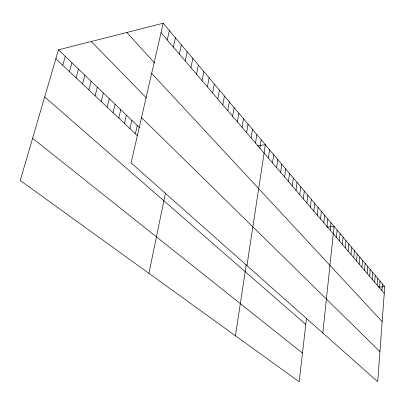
<?xml version="1.0" encoding="UTF-8"?>
<svg xmlns="http://www.w3.org/2000/svg" width="405" height="405" viewBox="0 0 405 405"><rect width="100%" height="100%" fill="white"/><g stroke="black" fill="none" stroke-linecap="round" stroke-linejoin="round"><path stroke-width="0.61" d="M163.2 23.232L384.75 286.71L377.703 381.692L131.104 162.866L163.2 23.232L58.462 49.83L20.25 180.503L299.163 381.768L306.489 318.279M381.91 290.623L382.416 283.935M379.531 287.849L380.052 281.121M377.121 285.034L377.652 278.265M372.19 279.278L372.752 272.438M374.676 282.174L375.217 275.375M369.674 276.337L370.246 269.462M367.122 273.355L367.705 266.439M364.53 270.327L365.128 263.371M361.898 267.259L362.51 260.263M359.23 264.141L359.858 257.104M356.522 260.977L357.164 253.905M353.767 257.767L354.431 250.649M350.978 254.507L351.651 247.349M348.143 251.196L348.837 243.997M345.262 247.835L345.971 240.595M342.341 244.417L343.065 237.138M339.37 240.95L340.114 233.629M336.352 237.426L337.117 230.06M322.81 332.981L334.069 226.441L326.855 227.149M330.171 230.212L330.976 222.755M327.007 226.516L327.827 219.019M323.792 222.76L324.633 215.217M320.522 218.943L321.383 211.354M317.196 215.06L318.082 207.426M313.814 211.111L314.725 203.431M310.377 207.097L311.308 199.371M306.884 203.016L307.835 195.24M303.325 198.865L304.307 191.038M299.71 194.638L300.712 186.766M296.025 190.34L297.057 182.422M292.278 185.966L293.336 177.998M288.466 181.511L289.55 173.492M284.583 176.98L285.697 168.91M280.635 172.363L281.774 164.248M276.61 167.665L277.779 159.494M272.509 162.881L273.709 154.654M268.333 158.006L269.568 149.728M235.416 335.77L246.26 264.678M246.959 265.675L265.346 144.706L257.221 145.982M259.838 148.083L261.139 139.705M255.514 143.036L256.851 134.602M251.11 137.892L252.482 129.408M246.625 132.653L248.027 124.112M242.048 127.312L243.491 118.716M237.386 121.864L238.864 113.218M232.627 116.311L234.151 107.608M227.777 110.646L229.341 101.888M222.831 104.87L224.436 96.056M217.784 98.977L219.429 90.102M212.63 92.958L214.321 84.027M207.37 86.817L209.112 77.831M202.004 80.549L203.791 71.503M196.521 74.145L198.354 65.043M148.924 273.355L165.488 192.886M190.922 67.61L192.81 58.441M185.196 60.927L187.14 51.703M179.354 54.103L181.349 44.818M173.375 47.127L175.431 37.781M167.27 39.994L169.381 30.588M135.371 133.772L137.275 125.55M129.934 128.643L131.883 120.371M124.401 123.424L126.395 115.096M118.761 118.098L120.801 109.72M113.01 112.676L115.101 104.247M107.148 107.143L109.289 98.663M101.174 101.508L103.366 92.973M95.084 95.757L97.332 87.171M88.872 89.895L91.171 81.258M82.534 83.916L84.893 75.224M76.069 77.816L78.484 69.068M69.468 71.589L71.948 62.785M62.734 65.23L65.276 56.376M378.28 287.089L384.75 286.71M32.592 138.302L302.469 353.114M44.682 96.957L305.775 324.476M55.86 58.745L137.594 135.872M58.462 49.83L139.477 127.666M141.512 117.572L379.936 351.611M91.272 41.497L146.327 97.883M151.673 73.376L382.163 321.595M126.836 32.466L154.664 63.099M161.023 32.699L384.254 293.362"/></g></svg>
